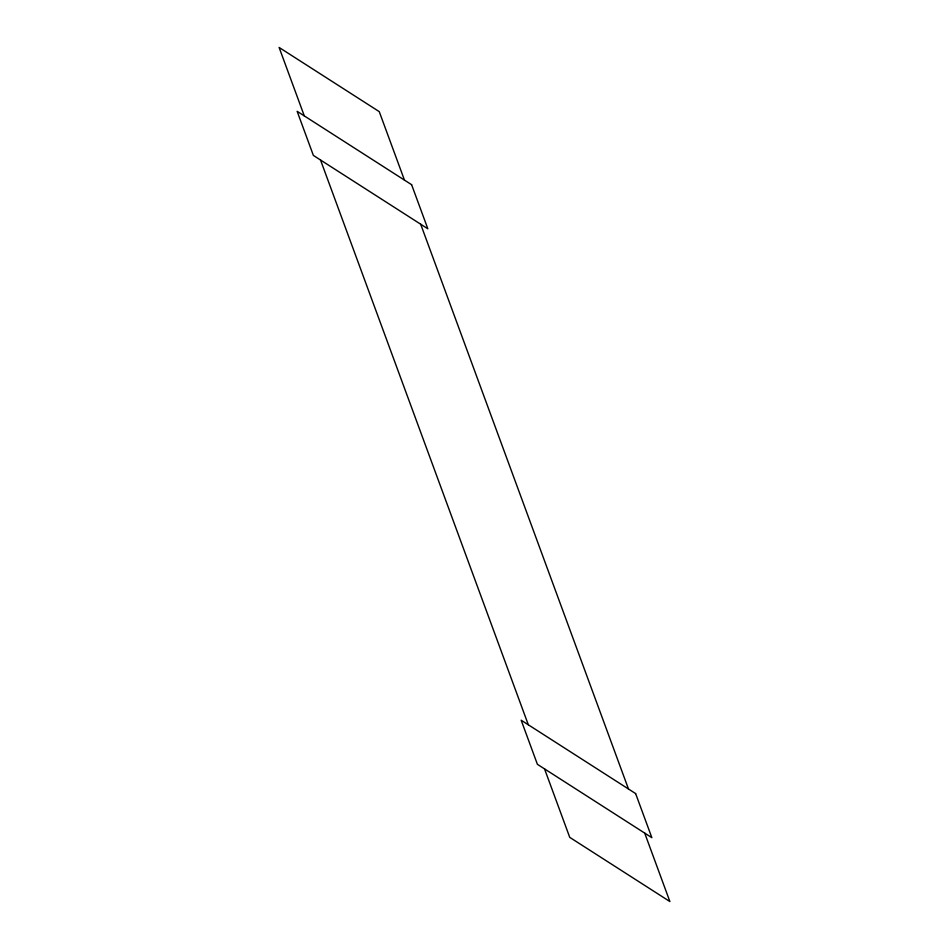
<?xml version="1.0" encoding="UTF-8"?>
<svg xmlns="http://www.w3.org/2000/svg" width="949" height="949" viewBox="0 0 949 949"><rect width="100%" height="100%" fill="white"/><g stroke="black" fill="none" stroke-linecap="round" stroke-linejoin="round"><path stroke-width="1.42" d="M404.452 180.096L379.256 111.638L279.113 47.45L304.297 115.908M420.68 224.201L628.475 788.987M644.703 833.092L669.887 901.55L569.744 837.362L544.548 768.904M320.525 160.013L528.32 724.799M411.605 184.687L297.144 111.318L313.372 155.422L427.833 228.792L411.605 184.687M635.628 793.578L521.167 720.208L537.395 764.313L651.856 837.682L635.628 793.578"/></g></svg>
